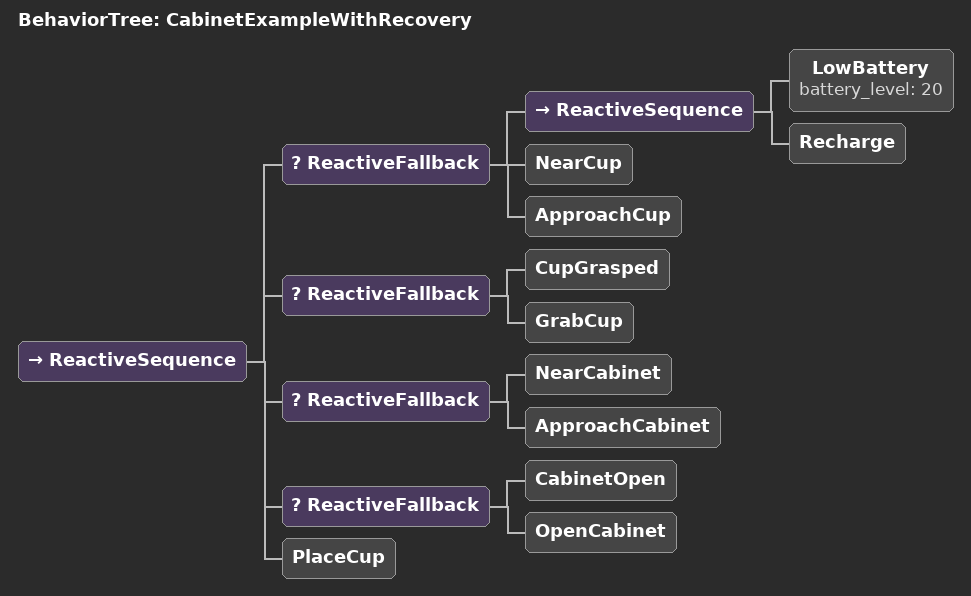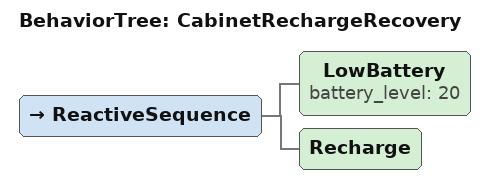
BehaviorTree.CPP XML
<?xml version="1.0" encoding="UTF-8"?>
<root BTCPP_format="4">
  <BehaviorTree ID="CabinetExampleWithRecovery">
    <ReactiveSequence>
      <ReactiveFallback>
        <ReactiveSequence>
          <LowBattery battery_level="20"/>
          <Recharge/>
        </ReactiveSequence>
        <NearCup/>
        <ApproachCup/>
      </ReactiveFallback>
      <ReactiveFallback>
        <CupGrasped/>
        <GrabCup/>
      </ReactiveFallback>
      <ReactiveFallback>
        <NearCabinet/>
        <ApproachCabinet/>
      </ReactiveFallback>
      <ReactiveFallback>
        <CabinetOpen/>
        <OpenCabinet/>
      </ReactiveFallback>
      <PlaceCup/>
    </ReactiveSequence>
  </BehaviorTree>

  <BehaviorTree ID="CabinetRechargeRecovery">
    <ReactiveSequence>
      <LowBattery battery_level="20"/>
      <Recharge/>
    </ReactiveSequence>
  </BehaviorTree>

</root>
